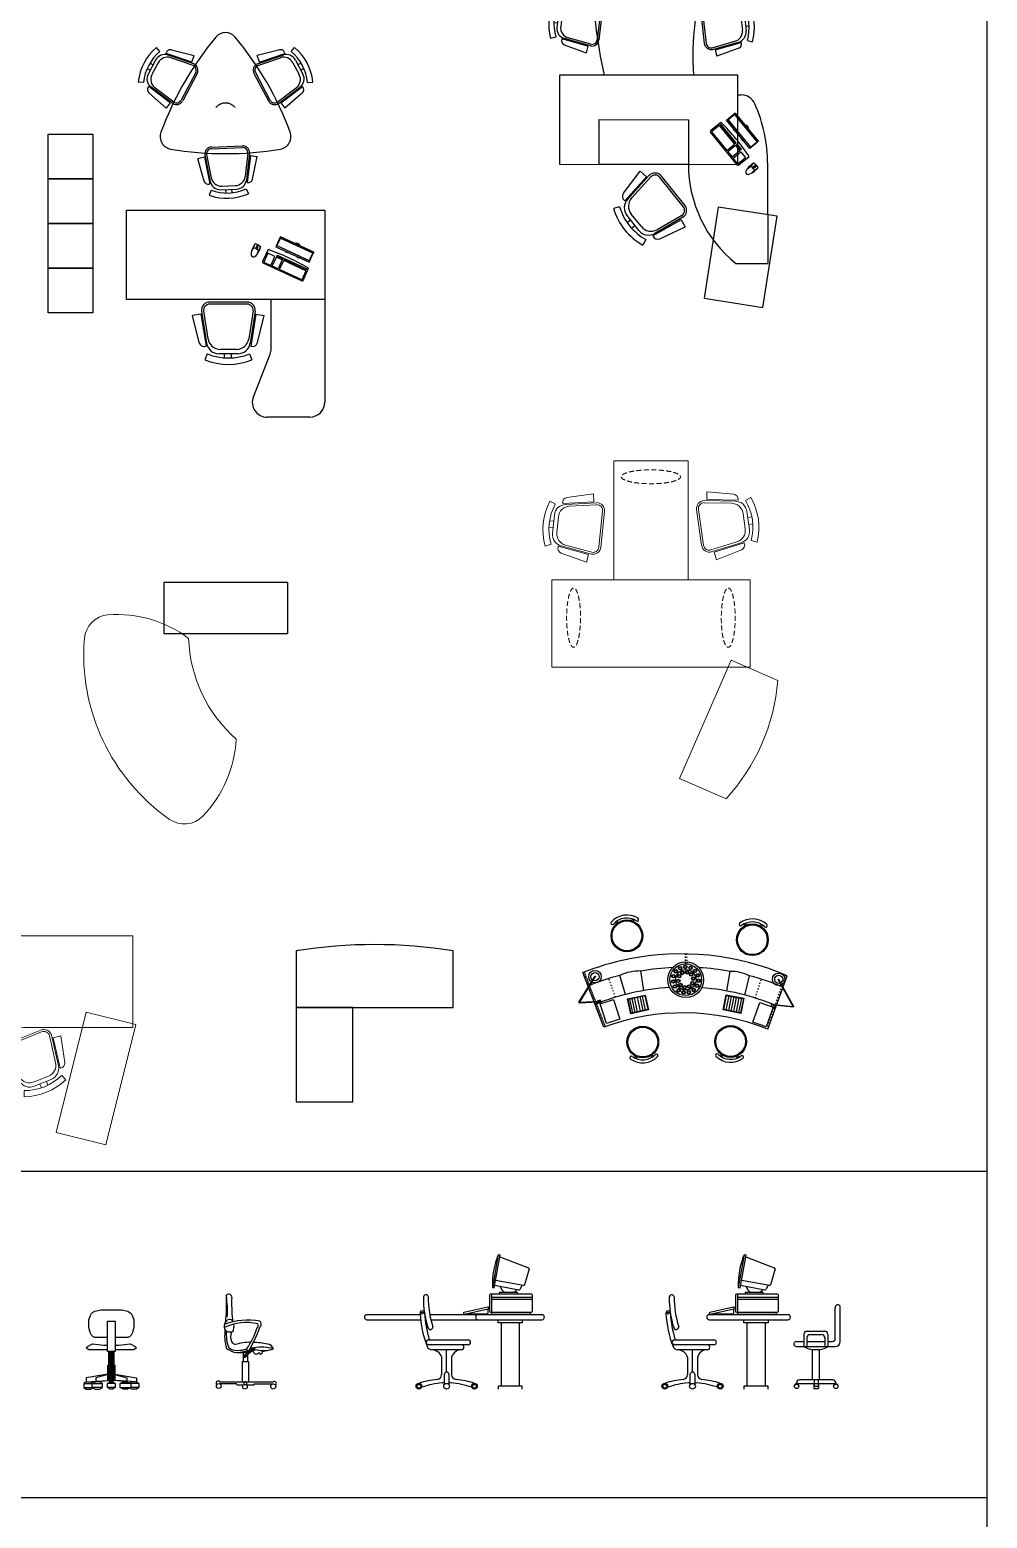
# Model space of a CAD drawing. Header units: millimetres. Extents: x 20731 to 81854, y 49951 to 93037.
# Drawn here: x 72200 to 81854, y 70497 to 85496 of the extents above; entities that cross this region are included whole.
import ezdxf

# ---------------------------------------------------------------- set-up
doc = ezdxf.new("R2010")
doc.units = ezdxf.units.MM
for name, pattern in [('ACAD_ISO02W100', [15, 12, -3]), ('ACAD_ISO03W100', [30, 12, -18]), ('DASHED2', [0.375, 0.25, -0.125])]:
    doc.linetypes.add(name, pattern=pattern)
doc.layers.add('www.cad-blocks.net', color=7, linetype='Continuous')

# ---------------------------------------------------------------- blocks, each defined once
blk = doc.blocks.new('A$C01E154E6')
for p, q in [((1584, 1577), (1014, 1577)), ((1014, 1577), (1014, 627)), ((1584, 627), (1584, 1577)), ((1584, 627), (0, 627)), ((0, 627), (0, 56)), ((1014, 627), (1584, 627)), ((1584, 56), (1584, 627))]:
    blk.add_line(p, q)
blk.add_arc((792, 4974), 4981, 260.8522, 279.1478)
blk = doc.blocks.new('A$C17260921')
for p, q in [((1126, 1856), (1202, 2044)), ((1128, 1870), (1197, 2046)), ((1202, 2044), (1372, 1787)), ((1206, 2047), (1376, 1790)), ((874, 1923), (1461, 1885)), ((879, 1743), (895, 1883)), ((895, 1883), (1103, 1859)), ((1103, 1859), (1087, 1719)), ((1111, 1839), (1116, 1888)), ((1117, 1841), (1111, 1839)), ((1116, 1888), (1123, 1885)), ((1117, 1841), (1136, 1845)), ((1140, 1877), (1123, 1885)), ((1136, 1845), (1140, 1877)), ((1087, 1719), (879, 1743)), ((843, 1443), (882, 1621)), ((849, 1447), (886, 1615)), ((865, 1522), (1006, 1490)), ((871, 1550), (1012, 1519)), ((877, 1575), (1018, 1544)), ((882, 1621), (1033, 1587)), ((882, 1597), (1023, 1566)), ((886, 1615), (1027, 1584)), ((1027, 1584), (990, 1416)), ((1033, 1587), (993, 1410)), ((1082, 1587), (1280, 1559)), ((993, 1410), (843, 1443)), ((990, 1416), (849, 1447)), ((854, 1469), (994, 1438)), ((859, 1494), (1000, 1463)), ((1040, 1403), (1232, 1348)), ((422, 610), (529, 757)), ((529, 757), (654, 666)), ((547, 519), (422, 610)), ((429, 611), (530, 750)), ((546, 526), (429, 611)), ((439, 625), (556, 540)), ((455, 646), (571, 561)), ((470, 667), (586, 582)), ((485, 688), (602, 603)), ((500, 709), (617, 624)), ((516, 730), (632, 645)), ((530, 750), (647, 665)), ((647, 665), (546, 526)), ((654, 666), (547, 519)), ((686, 645), (850, 532)), ((192, 435), (290, 537)), ((290, 537), (441, 391)), ((572, 496), (729, 372)), ((164, 432), (572, 29)), ((343, 290), (192, 435)), ((358, 302), (335, 281)), ((441, 391), (343, 290)), ((375, 293), (358, 302)), ((359, 271), (262, 105)), ((368, 279), (266, 103)), ((335, 281), (342, 263)), ((345, 256), (342, 263)), ((380, 291), (345, 256)), ((375, 293), (380, 291)), ((266, 103), (574, 126)), ((267, 98), (574, 121))]:
    blk.add_line(p, q)
at = {"linetype": 'ACAD_ISO02W100'}
blk.add_line((873, 1908), (1460, 1870), dxfattribs=at)
at = {"linetype": 'ACAD_ISO03W100'}
for p, q in [((1098, 1691), (1298, 1672)), ((1109, 908), (1199, 867)), ((1102, 895), (1193, 854)), ((171, 441), (582, 38)), ((503, 413), (649, 279))]:
    blk.add_line(p, q, dxfattribs=at)
for centre, radius in [((1202, 2044), 5.01), ((1373, 1792), 63.3), ((1373, 1792), 40.6), ((573, 1630), 160), ((573, 1630), 160), ((573, 1630), 150), ((573, 1630), 150), ((461, 1758), 10), ((461, 1758), 10), ((1375, 1788), 2.83), ((405, 1604), 10), ((405, 1604), 10), ((1612, 1328), 160), ((1612, 1328), 160), ((1612, 1328), 150), ((1612, 1328), 150), ((1778, 1364), 10), ((1778, 1364), 10), ((1732, 1208), 10), ((1732, 1208), 10), ((962, 974), 180), ((962, 974), 160), ((856, 1047), 18), ((856, 1047), 13), ((962, 973), 103), ((895, 1084), 18), ((895, 1084), 13), ((937, 1045), 18), ((937, 1045), 13), ((946, 1102), 18), ((946, 1102), 13), ((984, 1047), 18), ((984, 1047), 13), ((1000, 1098), 18), ((1000, 1098), 13), ((1047, 1072), 18), ((1047, 1072), 13), ((208, 823), 160), ((208, 823), 160), ((208, 823), 150), ((208, 823), 150), ((117, 967), 10), ((117, 967), 10), ((835, 998), 18), ((836, 944), 18), ((835, 998), 13), ((836, 944), 13), ((859, 895), 18), ((859, 895), 13), ((886, 972), 18), ((886, 972), 13), ((900, 1017), 18), ((902, 927), 18), ((900, 1017), 13), ((902, 927), 13), ((941, 901), 18), ((941, 901), 13), ((988, 902), 18), ((988, 902), 13), ((1023, 1020), 18), ((1025, 930), 18), ((1023, 1020), 13), ((1025, 930), 13), ((1039, 976), 18), ((1039, 976), 13), ((1080, 1029), 18), ((1082, 924), 18), ((1080, 1029), 13), ((1082, 924), 13), ((1092, 977), 18), ((1092, 977), 13), ((38, 824), 10), ((38, 824), 10), ((900, 860), 18), ((900, 860), 13), ((952, 844), 18), ((952, 844), 13), ((1005, 851), 18), ((1005, 851), 13), ((1051, 879), 18), ((1051, 879), 13), ((1047, 195), 160), ((1047, 195), 150), ((574, 121), 63.3), ((574, 121), 40.6), ((1217, 198), 10), ((266, 103), 5), ((575, 124), 2.83), ((1142, 54), 10)]:
    blk.add_circle(centre, radius)
for centre, radius, start, end in [((-1412, 2096), 2292, 313.441, 355.6781), ((573, 1630), 210, 119.6758, 200.8524), ((573, 1630), 210, 119.6758, 200.8524), ((477, 1800), 15, 299.6758, 119.6758), ((477, 1800), 15, 299.6758, 119.6758), ((-1269, 2020), 2390, 338.747, 357.2899), ((1126, 1863), 7.45, 76.9338, 265.0704), ((-1269, 2020), 2590, 349.7304, 357.2899), ((-1234, 2039), 2700, 346.7705, 356.7219), ((573, 1630), 180, 119.6758, 200.8524), ((573, 1630), 180, 119.6758, 200.8524), ((391, 1561), 15, 200.8524, 20.8524), ((391, 1561), 15, 200.8524, 20.8524), ((780, 1562), 500, 334.6716, 359.5859), ((-1235, 2035), 2700, 312.0232, 346.7705), ((1612, 1328), 180, 302.9108, 24.0874), ((1612, 1328), 180, 302.9108, 24.0874), ((1612, 1328), 210, 302.9108, 24.0874), ((1612, 1328), 210, 302.9108, 24.0874), ((1790, 1408), 15, 24.0874, 204.0874), ((1790, 1408), 15, 24.0874, 204.0874), ((-1087, 1953), 2396, 337.6553, 345.3862), ((1718, 1165), 15, 122.9108, 302.9108), ((1718, 1165), 15, 122.9108, 302.9108), ((208, 823), 210, 110.3857, 191.5623), ((208, 823), 210, 110.3857, 191.5623), ((208, 823), 180, 110.3857, 191.5623), ((208, 823), 180, 110.3857, 191.5623), ((140, 1006), 15, 290.3857, 110.3857), ((140, 1006), 15, 290.3857, 110.3857), ((17, 784), 15, 191.5623, 11.5623), ((17, 784), 15, 191.5623, 11.5623), ((-1269, 2020), 2390, 312.3973, 330.9884), ((-1157, 1956), 2461, 324.6422, 332.0256), ((462, 701), 424, 309.1376, 336.4628), ((-1247, 1998), 2559, 312.6025, 320.5518), ((363, 273), 7.54, 43.5994, 223.5994), ((1047, 195), 180, 291.8756, 13.0521), ((1047, 195), 210, 291.8756, 13.0521), ((1237, 239), 15, 13.0521, 193.0521), ((1120, 14), 15, 111.8756, 291.8756)]:
    blk.add_arc(centre, radius, start, end)
blk = doc.blocks.new('A$C12FE1F78')
for p, q in [((1127, 3685), (1093, 3726)), ((1189, 3665), (1190, 3669)), ((1448, 3577), (1189, 3665)), ((1467, 3561), (1209, 3648)), ((1462, 3544), (1235, 3621)), ((1243, 3701), (1470, 3643)), ((1448, 3577), (1470, 3643)), ((2334, 3701), (2106, 3643)), ((2129, 3577), (2106, 3643)), ((2109, 3561), (2368, 3648)), ((2115, 3544), (2341, 3621)), ((2129, 3577), (2387, 3665)), ((2387, 3665), (2386, 3669)), ((2450, 3685), (2484, 3726)), ((999, 3514), (1030, 3498)), ((1083, 3598), (1008, 3457)), ((1027, 3568), (1058, 3551)), ((1110, 3571), (1046, 3451)), ((1487, 3472), (1340, 3194)), ((1503, 3464), (1356, 3186)), ((2074, 3464), (2221, 3186)), ((2089, 3472), (2236, 3194)), ((2467, 3571), (2531, 3451)), ((2493, 3598), (2568, 3457)), ((2550, 3568), (2518, 3551)), ((2578, 3514), (2547, 3498)), ((961, 3372), (908, 3377)), ((1013, 3332), (1010, 3329)), ((1231, 3168), (1013, 3332)), ((1256, 3161), (1038, 3325)), ((1266, 3175), (1075, 3319)), ((2310, 3175), (2501, 3319)), ((2321, 3161), (2539, 3325)), ((2345, 3168), (2564, 3332)), ((2564, 3332), (2566, 3329)), ((2615, 3372), (2668, 3377)), ((1014, 3268), (1189, 3112)), ((1231, 3168), (1189, 3112)), ((2345, 3168), (2387, 3112)), ((2563, 3268), (2387, 3112)), ((0, 2400), (0, 2850)), ((0, 2850), (450, 2850)), ((450, 2850), (450, 2400)), ((1646, 2722), (1960, 2734)), ((1646, 2705), (1960, 2716)), ((1575, 2618), (1507, 2604)), ((1571, 2379), (1507, 2604)), ((1575, 2618), (1628, 2350)), ((1580, 2643), (1633, 2375)), ((1597, 2647), (1643, 2412)), ((2014, 2662), (1985, 2424)), ((2031, 2660), (1998, 2389)), ((2038, 2635), (2005, 2364)), ((2038, 2635), (2107, 2627)), ((2060, 2397), (2107, 2627)), ((450, 2400), (0, 2400)), ((0, 1950), (0, 2400)), ((0, 2400), (450, 2400)), ((450, 2400), (450, 1950)), ((1628, 2350), (1624, 2349)), ((1642, 2286), (1624, 2236)), ((1739, 2292), (1899, 2298)), ((1749, 2328), (1886, 2333)), ((1794, 2258), (1792, 2294)), ((1854, 2260), (1853, 2296)), ((1996, 2299), (2018, 2251)), ((2005, 2364), (2009, 2363)), ((788, 1186), (788, 2086)), ((788, 2086), (2788, 2086)), ((2788, 2086), (2788, 1186)), ((450, 1950), (0, 1950)), ((0, 1500), (0, 1950)), ((0, 1950), (450, 1950)), ((450, 1950), (450, 1500)), ((2337, 1808), (2295, 1717)), ((2339, 1803), (2304, 1728)), ((2341, 1802), (2306, 1729)), ((2342, 1817), (2337, 1808)), ((2673, 1652), (2337, 1808)), ((2668, 1651), (2339, 1803)), ((2677, 1661), (2342, 1817)), ((2295, 1717), (2631, 1562)), ((2304, 1728), (2633, 1575)), ((2306, 1729), (2632, 1577)), ((2413, 1655), (2395, 1663)), ((2631, 1562), (2673, 1652)), ((2632, 1577), (2667, 1651)), ((2633, 1575), (2668, 1651)), ((2677, 1661), (2673, 1652)), ((2525, 1603), (2508, 1611)), ((450, 1500), (0, 1500)), ((0, 1050), (0, 1500)), ((0, 1500), (450, 1500)), ((450, 1500), (450, 1050)), ((2788, 1186), (788, 1186)), ((1545, 1068), (1597, 745)), ((1566, 1071), (1611, 788)), ((2005, 1160), (1628, 1160)), ((2005, 1139), (1628, 1139)), ((2067, 1071), (2022, 788)), ((2088, 1068), (2036, 745)), ((2248, 690), (2248, 1186)), ((2788, 1186), (2788, 150)), ((450, 1050), (0, 1050)), ((1539, 1038), (1456, 1025)), ((1523, 751), (1456, 1025)), ((1539, 1038), (1591, 714)), ((2095, 1038), (2043, 714)), ((2095, 1038), (2177, 1025)), ((2111, 751), (2177, 1025)), ((1604, 637), (1580, 578)), ((1591, 714), (1586, 713)), ((1913, 639), (1721, 639)), ((1899, 683), (1735, 683)), ((1776, 597), (1776, 639)), ((1848, 596), (1848, 639)), ((2029, 637), (2053, 578)), ((2043, 714), (2048, 713)), ((2069, 205), (2238, 635)), ((2638, 0), (2208, 0))]:
    blk.add_line(p, q)
at = {"ltscale": 600}
for p, q in [((2082, 1743), (2060, 1699)), ((2116, 1736), (2089, 1745)), ((2116, 1736), (2139, 1721)), ((2142, 1715), (2123, 1670)), ((2217, 1689), (2161, 1567)), ((2215, 1651), (2173, 1561)), ((2286, 1619), (2215, 1651)), ((2165, 1554), (2556, 1373)), ((2173, 1561), (2244, 1528)), ((2244, 1528), (2286, 1619)), ((2259, 1522), (2301, 1612)), ((2318, 1494), (2259, 1522)), ((2360, 1584), (2301, 1612)), ((2304, 1620), (2310, 1633)), ((2364, 1592), (2304, 1620)), ((2310, 1633), (2370, 1605)), ((2360, 1584), (2318, 1494)), ((2333, 1487), (2375, 1577)), ((2370, 1605), (2364, 1592)), ((2597, 1474), (2375, 1577)), ((2378, 1585), (2384, 1598)), ((2601, 1482), (2378, 1585)), ((2384, 1598), (2607, 1495)), ((2556, 1384), (2333, 1487)), ((2597, 1474), (2556, 1384)), ((2569, 1378), (2625, 1500)), ((2607, 1495), (2601, 1482))]:
    blk.add_line(p, q, dxfattribs=at)
for centre, radius, start, end in [((4236, 1721), 3306, 140.3535, 159.6465), ((1788, 3749), 127, 39.6465, 140.3535), ((-660, 1721), 3306, 20.3535, 39.6465), ((1429, 3325), 523, 129.9848, 174.2665), ((1429, 3325), 470, 129.9848, 174.2665), ((1175, 3550), 104, 71.2493, 152.1256), ((1202, 3523), 104, 71.2493, 152.1256), ((1232, 3659), 43.4, 75.7623, 165.7623), ((2344, 3659), 43.4, 14.2377, 104.2377), ((2375, 3523), 104, 27.8744, 108.7507), ((2401, 3550), 104, 27.8744, 108.7507), ((2147, 3325), 470, 5.7335, 50.0152), ((2147, 3325), 523, 5.7335, 50.0152), ((1100, 3408), 104, 152.1256, 233.002), ((1138, 3402), 104, 152.1256, 233.002), ((1441, 3496), 52, 332.1256, 67.8362), ((1441, 3496), 69.4, 332.1256, 67.8362), ((2135, 3496), 69.4, 112.1638, 207.8744), ((2135, 3496), 52, 112.1638, 207.8744), ((2439, 3402), 104, 306.998, 27.8744), ((2476, 3408), 104, 306.998, 27.8744), ((1043, 3300), 43.4, 138.489, 228.489), ((2534, 3300), 43.4, 311.511, 41.511), ((1294, 3219), 69.4, 236.415, 332.1256), ((1294, 3219), 52, 236.415, 332.1256), ((2282, 3219), 69.4, 207.8744, 303.585), ((2282, 3219), 52, 207.8744, 303.585), ((1256, 2827), 127, 159.6465, 260.3535), ((2321, 2827), 127, 279.6465, 20.3535), ((1788, 5961), 3306, 260.3535, 279.6465), ((1648, 2653), 69.4, 92.1256, 187.8362), ((1648, 2653), 52, 92.1256, 187.8362), ((1962, 2664), 69.4, 356.415, 92.1256), ((1962, 2664), 52, 356.415, 92.1256), ((1745, 2432), 104, 191.2493, 272.1256), ((1882, 2437), 104, 272.1256, 353.002), ((1612, 2391), 43.4, 195.7623, 285.7623), ((1803, 2728), 523, 249.9848, 294.2665), ((1735, 2396), 104, 191.2493, 272.1256), ((1803, 2728), 470, 249.9848, 294.2665), ((1895, 2402), 104, 272.1256, 353.002), ((2018, 2406), 43.4, 258.489, 348.489), ((1628, 1076), 83.2, 90, 185.7106), ((1628, 1076), 62.4, 90, 185.7106), ((2005, 1076), 83.2, 354.2894, 90), ((2005, 1076), 62.4, 354.2894, 90), ((1573, 764), 52, 193.6367, 283.6367), ((1735, 808), 125, 189.1237, 270), ((1899, 808), 125, 270, 350.8763), ((2060, 764), 52, 256.3633, 346.3633), ((1721, 764), 125, 189.1237, 270), ((1817, 1160), 564, 247.8591, 292.1409), ((1913, 764), 125, 270, 350.8763), ((2098, 690), 150, 338.5262, 0), ((1817, 1160), 628, 247.8591, 292.1409), ((2208, 150), 150, 158.5262, 270), ((2638, 150), 150, 270, 0)]:
    blk.add_arc(centre, radius, start, end)
at = {"linetype": 'DASHED2', "ltscale": 20}
blk.add_arc((1788, 3038), 127, 39.6465, 140.3535, dxfattribs=at)
at = {"ltscale": 600}
for centre, radius, start, end in [((2173, 1642), 126, 153.0964, 182.7032), ((1760, 1842), 338, 329.1127, 342.981), ((2075, 1673), 31.3, 55.4193, 104.6428), ((2087, 1739), 6.19, 72.0649, 139.9835), ((2007, 1719), 126, 307.5538, 337.1606), ((2093, 1665), 31.3, 25.6142, 74.8377), ((2426, 1533), 338, 147.2759, 161.1442), ((2136, 1716), 6.19, 350.2735, 58.1921), ((1464, -469), 2286, 59.4789, 70.7781), ((2068, 1638), 21.8, 184.8585, 249.0343), ((2071, 1636), 21.8, 241.2227, 305.3985), ((2170, 1563), 10, 155.1285, 245.1285), ((2560, 1382), 10, 245.1285, 335.1285)]:
    blk.add_arc(centre, radius, start, end, dxfattribs=at)
at = {"ltscale": 600, "extrusion": (0, 0, -1)}
for centre, major_axis, ratio in [((2106, 1715), (10, 21.5), 0.333544), ((2107, 1717), (4.43, 9.56), 0.431937)]:
    blk.add_ellipse(centre, major_axis=major_axis, ratio=ratio, dxfattribs=at)
at = {"extrusion": (0, 0, -1)}
for start_param, end_param in [(-1.238166, -1.201755), (-0.40345, 0.40345), (1.201755, 1.238166)]:
    blk.add_ellipse((2433, 1575), major_axis=(83, 178), ratio=0.385319, start_param=start_param, end_param=end_param, dxfattribs=at)
for points in [[(2413, 1655), (2414, 1657), (2416, 1659), (2417, 1661)], [(2510, 1618), (2509, 1616), (2508, 1614), (2508, 1611)]]:
    blk.add_open_spline(points, degree=3)
blk = doc.blocks.new('A$C6CB97E7E')
at = {"lineweight": 9}
for p, q in [((1841, 2864), (1854, 2825)), ((2019, 2881), (2023, 2942)), ((1630, 2754), (1590, 2801)), ((1630, 2754), (1590, 2801)), ((1913, 2844), (1737, 2787)), ((1913, 2844), (1737, 2787)), ((1913, 2800), (1763, 2751)), ((1913, 2800), (1763, 2751)), ((1775, 2842), (1788, 2803)), ((1775, 2842), (1788, 2803)), ((2054, 2814), (2058, 2817)), ((2197, 2534), (2054, 2814)), ((2197, 2534), (2054, 2814)), ((2200, 2504), (2057, 2784)), ((2200, 2504), (2057, 2784)), ((2182, 2495), (2057, 2741)), ((2182, 2495), (2057, 2741)), ((2127, 2800), (2269, 2570)), ((2127, 2800), (2269, 2570)), ((1305, 2603), (500, 2246)), ((2116, 775), (1305, 2603)), ((1590, 2626), (1610, 2356)), ((1590, 2626), (1610, 2356)), ((1641, 2680), (1636, 2679)), ((1641, 2680), (1636, 2679)), ((1689, 2368), (1641, 2680)), ((1689, 2368), (1641, 2680)), ((1704, 2343), (1656, 2654)), ((1704, 2343), (1656, 2654)), ((1724, 2346), (1681, 2619)), ((1724, 2346), (1681, 2619)), ((2197, 2534), (2269, 2570)), ((2197, 2534), (2269, 2570)), ((2655, 2519), (1558, 2032)), ((2146, 2415), (1801, 2303)), ((2146, 2415), (1801, 2303)), ((2959, 1834), (2655, 2519)), ((1689, 2368), (1610, 2356)), ((1689, 2368), (1610, 2356)), ((2152, 2396), (1807, 2284)), ((2152, 2396), (1807, 2284)), ((500, 2246), (1312, 418)), ((1558, 2032), (1863, 1347)), ((1863, 1347), (2959, 1834)), ((2544, 1555), (2237, 1363)), ((2544, 1555), (2237, 1363)), ((2554, 1538), (2247, 1346)), ((2554, 1538), (2247, 1346)), ((2639, 1515), (2747, 1261)), ((2639, 1515), (2747, 1261)), ((2658, 1523), (2780, 1233)), ((2658, 1523), (2780, 1233)), ((2679, 1502), (2752, 1533)), ((2679, 1502), (2752, 1533)), ((2679, 1502), (2801, 1212)), ((2679, 1502), (2801, 1212)), ((2838, 1276), (2752, 1533)), ((2838, 1276), (2752, 1533)), ((2226, 1219), (2165, 1166)), ((2226, 1219), (2165, 1166)), ((2216, 1247), (2423, 1009)), ((2216, 1247), (2423, 1009)), ((2226, 1219), (2433, 981)), ((2226, 1219), (2433, 981)), ((2231, 1260), (2412, 1052)), ((2231, 1260), (2412, 1052)), ((2801, 1212), (2806, 1213)), ((2801, 1212), (2806, 1213)), ((2359, 977), (2165, 1166)), ((2359, 977), (2165, 1166)), ((2700, 1112), (2566, 1029)), ((2700, 1112), (2566, 1029)), ((2734, 1084), (2577, 986)), ((2734, 1084), (2577, 986)), ((2703, 1016), (2681, 1052)), ((2703, 1016), (2681, 1052)), ((2830, 1142), (2879, 1106)), ((2830, 1142), (2879, 1106)), ((2433, 981), (2429, 978)), ((2433, 981), (2429, 978)), ((2483, 925), (2494, 865)), ((2483, 925), (2494, 865)), ((2644, 980), (2622, 1015)), ((2644, 980), (2622, 1015)), ((1312, 418), (2116, 775)), ((0, 613), (1300, 620)), ((0, 613), (3, 102)), ((1300, 620), (1303, 109))]:
    blk.add_line(p, q, dxfattribs=at)
for centre, radius, start, end in [((1979, 2340), 603, 85.8591, 130.1409), ((1979, 2340), 603, 85.8591, 130.1409), ((1979, 2340), 542, 85.8591, 130.1409), ((1979, 2340), 542, 85.8591, 130.1409), ((1774, 2673), 120, 108, 188.8763), ((1774, 2673), 120, 108, 188.8763), ((1800, 2637), 120, 108, 188.8763), ((1800, 2637), 120, 108, 188.8763), ((1950, 2730), 120, 27.1237, 108), ((1950, 2730), 120, 27.1237, 108), ((1950, 2686), 120, 27.1237, 108), ((1950, 2686), 120, 27.1237, 108), ((2084, 2774), 50, 31.6367, 121.6367), ((2084, 2774), 50, 31.6367, 121.6367), ((1639, 2629), 50, 94.3633, 184.3633), ((1639, 2629), 50, 94.3633, 184.3633), ((2127, 2472), 60, 288, 23.7106), ((2127, 2472), 60, 288, 23.7106), ((2127, 2472), 80, 288, 23.7106), ((2127, 2472), 80, 288, 23.7106), ((1782, 2360), 80, 192.2894, 288), ((1782, 2360), 80, 192.2894, 288), ((1782, 2360), 60, 192.2894, 288), ((1782, 2360), 60, 192.2894, 288), ((2586, 1488), 80, 26.3059, 122.0165), ((2586, 1488), 80, 26.3059, 122.0165), ((2586, 1488), 60, 26.3059, 122.0165), ((2586, 1488), 60, 26.3059, 122.0165), ((2279, 1295), 80, 122.0165, 217.7271), ((2279, 1295), 80, 122.0165, 217.7271), ((2279, 1295), 60, 122.0165, 217.7271), ((2279, 1295), 60, 122.0165, 217.7271), ((2636, 1214), 120, 302.0165, 22.8928), ((2636, 1214), 120, 302.0165, 22.8928), ((2670, 1186), 120, 302.0165, 22.8928), ((2670, 1186), 120, 302.0165, 22.8928), ((2790, 1261), 50, 288.3798, 18.3798), ((2790, 1261), 50, 288.3798, 18.3798), ((2503, 1131), 120, 221.1402, 302.0165), ((2503, 1131), 120, 221.1402, 302.0165), ((2390, 1459), 542, 279.8756, 324.1574), ((2390, 1459), 542, 279.8756, 324.1574), ((2390, 1459), 603, 279.8756, 324.1574), ((2390, 1459), 603, 279.8756, 324.1574), ((2394, 1013), 50, 225.6532, 315.6532), ((2394, 1013), 50, 225.6532, 315.6532), ((2513, 1088), 120, 221.1402, 302.0165), ((2513, 1088), 120, 221.1402, 302.0165), ((642, 1986), 1990, 251.2534, 289.388)]:
    blk.add_arc(centre, radius, start, end, dxfattribs=at)
at = {"linetype": 'DASHED2', "lineweight": 9, "ltscale": 200, "extrusion": (0, 0, -1)}
for centre, major_axis in [((1046, 2247), (273, 121)), ((2660, 2111), (-121, 273))]:
    blk.add_ellipse(centre, major_axis=major_axis, ratio=0.234557, dxfattribs=at)
at = {"linetype": 'DASHED2', "lineweight": 9, "ltscale": 200}
blk.add_ellipse((1679, 822), major_axis=(273, 121), ratio=0.234557, dxfattribs=at)
blk = doc.blocks.new('A$C5AC22C34')
at = {"ltscale": 100}
for p, q in [((2054, 2434), (804, 2434)), ((804, 2434), (804, 1919)), ((2054, 1919), (2054, 2434)), ((804, 1919), (2054, 1919))]:
    blk.add_line(p, q, dxfattribs=at)
at = {"lineweight": 9}
for centre, radius, start, end in [((262, 1847), 261, 95.0595, 175.3913), ((327, 892), 1218, 53.4111, 94.1423), ((2019, 1706), 2024, 175.3913, 235.1005), ((2465, 1916), 1413, 181.8621, 228.6296), ((315, 918), 1218, 316.3494, 357.0807), ((1010, 260), 261, 235.1005, 315.4323)]:
    blk.add_arc(centre, radius, start, end, dxfattribs=at)
blk = doc.blocks.new('A$C2C973FA6')
for p, q in [((2331, 2147), (2364, 2418)), ((2372, 2483), (2351, 2531)), ((2364, 2418), (2360, 2419)), ((2630, 2491), (2470, 2485)), ((2619, 2455), (2483, 2449)), ((2514, 2522), (2516, 2487)), ((2575, 2525), (2576, 2489)), ((2727, 2497), (2745, 2547)), ((2790, 2140), (2736, 2408)), ((2740, 2433), (2744, 2434)), ((2794, 2165), (2740, 2433)), ((2798, 2404), (2862, 2179)), ((2000, 2387), (1111, 2249)), ((2276, 608), (2000, 2387)), ((2309, 2385), (2263, 2155)), ((2338, 2122), (2370, 2393)), ((2355, 2120), (2384, 2358)), ((2773, 2137), (2725, 2371)), ((1111, 2249), (1386, 470)), ((2331, 2147), (2263, 2155)), ((2794, 2165), (2862, 2179)), ((2723, 2078), (2409, 2066)), ((2724, 2061), (2410, 2048)), ((3333, 1908), (3334, 1977)), ((3567, 1957), (3334, 1977)), ((1172, 1853), (1617, 1922)), ((1310, 964), (1172, 1853)), ((1617, 1922), (1754, 1033)), ((3245, 1819), (3293, 1508)), ((3262, 1821), (3310, 1511)), ((3309, 1881), (3549, 1880)), ((3310, 1898), (3583, 1897)), ((3333, 1908), (3607, 1906)), ((3607, 1906), (3607, 1911)), ((3672, 1905), (3718, 1932)), ((3685, 1809), (3709, 1651)), ((3651, 1792), (3672, 1657)), ((3729, 1761), (3693, 1756)), ((3737, 1702), (3702, 1696)), ((782, 1584), (754, 1642)), ((848, 1542), (850, 1546)), ((1122, 1362), (848, 1542)), ((1140, 1337), (866, 1517)), ((921, 1567), (1167, 1432)), ((3373, 1468), (3601, 1542)), ((3379, 1452), (3639, 1536)), ((3404, 1450), (3664, 1534)), ((3664, 1534), (3666, 1530)), ((3726, 1555), (3778, 1543)), ((575, 1354), (705, 1496)), ((587, 1431), (619, 1402)), ((617, 1336), (727, 1457)), ((636, 1484), (667, 1455)), ((1128, 1319), (888, 1477)), ((1122, 1362), (1167, 1432)), ((3404, 1450), (3426, 1384)), ((3642, 1473), (3426, 1384)), ((495, 1270), (435, 1292)), ((543, 1208), (539, 1205)), ((747, 951), (543, 1208)), ((882, 949), (1136, 1228)), ((897, 935), (1151, 1214)), ((525, 1133), (682, 900)), ((774, 936), (570, 1193)), ((790, 949), (611, 1174)), ((2841, 1075), (2538, 992)), ((2846, 1058), (2543, 975)), ((747, 951), (682, 900)), ((1754, 1033), (1310, 964)), ((2492, 900), (2605, 652)), ((2508, 908), (2607, 690)), ((2911, 1018), (2937, 780)), ((2928, 1020), (2958, 748)), ((2940, 997), (3009, 1005)), ((2940, 997), (2970, 726)), ((3016, 770), (3009, 1005)), ((2493, 875), (2430, 846)), ((2544, 641), (2430, 846)), ((2493, 875), (2606, 626)), ((1, 601), (0, 1)), ((931, 600), (1, 601)), ((930, 0), (931, 600)), ((1386, 470), (2276, 608)), ((1563, 375), (1810, 651)), ((1576, 369), (1817, 640)), ((1578, 369), (1817, 637)), ((1810, 651), (1884, 585)), ((1817, 640), (1879, 584)), ((1817, 637), (1878, 583)), ((2606, 626), (2602, 624)), ((2882, 637), (2727, 594)), ((2861, 668), (2729, 632)), ((2781, 572), (2772, 607)), ((2839, 588), (2830, 623)), ((2970, 726), (2974, 726)), ((2976, 660), (3008, 618)), ((1647, 479), (1634, 464)), ((1879, 584), (1637, 314)), ((1884, 585), (1638, 309)), ((1891, 578), (1645, 302)), ((1729, 571), (1716, 557)), ((1891, 578), (1884, 585)), ((2078, 577), (2083, 545)), ((2634, 567), (2628, 514)), ((395, 337), (444, 20)), ((1638, 309), (1563, 375)), ((1637, 314), (1576, 369)), ((1639, 315), (1578, 369)), ((1432, 174), (444, 20)), ((0, 1), (930, 0))]:
    blk.add_line(p, q)
at = {"ltscale": 600}
for p, q in [((1379, 473), (1666, 794)), ((1670, 784), (1506, 601)), ((1744, 718), (1670, 784)), ((1680, 795), (1780, 706)), ((1506, 601), (1581, 535)), ((1744, 718), (1581, 535)), ((1750, 712), (1587, 529)), ((1598, 520), (1761, 703)), ((1761, 703), (1750, 712)), ((1480, 370), (1380, 459)), ((1389, 470), (1441, 528)), ((1463, 404), (1389, 470)), ((1441, 528), (1515, 462)), ((1496, 589), (1452, 540)), ((1452, 540), (1526, 474)), ((1515, 462), (1463, 404)), ((1570, 523), (1496, 589)), ((1570, 523), (1526, 474)), ((1576, 517), (1532, 468)), ((1532, 468), (1543, 459)), ((1543, 459), (1587, 508)), ((1587, 508), (1576, 517)), ((1587, 529), (1598, 520)), ((1422, 316), (1386, 350)), ((1406, 286), (1422, 309)), ((1378, 267), (1340, 299)), ((1406, 286), (1385, 268))]:
    blk.add_line(p, q, dxfattribs=at)
for centre, radius, start, end in [((2567, 2055), 523, 70.1557, 114.4375), ((2351, 2376), 43.4, 78.6599, 168.6599), ((2474, 2381), 104, 92.2966, 173.1729), ((2567, 2055), 470, 70.1557, 114.4375), ((2487, 2345), 104, 92.2966, 173.1729), ((2623, 2351), 104, 11.4203, 92.2966), ((2634, 2387), 104, 11.4203, 92.2966), ((2756, 2393), 43.4, 15.9333, 105.9333), ((3911, -2775), 5064, 99.5413, 111.3302), ((2407, 2118), 69.4, 176.586, 272.2966), ((2407, 2118), 52, 176.586, 272.2966), ((2721, 2130), 52, 272.2966, 8.0072), ((2721, 2130), 69.4, 272.2966, 8.0072), ((2138, 1497), 1180, 339.926, 37.6957), ((3564, 1914), 43.4, 355.1742, 85.1742), ((3313, 1829), 69.4, 93.1003, 188.8109), ((3313, 1829), 52, 93.1003, 188.8109), ((3548, 1776), 104, 8.8109, 89.6872), ((3582, 1793), 104, 8.8109, 89.6872), ((3269, 1663), 470, 346.67, 30.9517), ((3269, 1663), 523, 346.67, 30.9517), ((3569, 1641), 104, 287.9345, 8.8109), ((3607, 1635), 104, 287.9345, 8.8109), ((1024, 1075), 628, 115.4604, 159.7421), ((1024, 1075), 564, 115.4604, 159.7421), ((797, 1412), 125, 56.7249, 137.6012), ((896, 1521), 52, 61.2379, 151.2379), ((3361, 1519), 69.4, 188.8109, 284.5214), ((3361, 1519), 52, 188.8109, 284.5214), ((3626, 1514), 43.4, 292.4475, 22.4475), ((667, 1270), 125, 137.6012, 218.4776), ((819, 1373), 125, 56.7249, 137.6012), ((568, 1162), 52, 123.9646, 213.9646), ((709, 1252), 125, 137.6012, 218.4776), ((1090, 1270), 62.4, 317.6012, 53.3118), ((1090, 1270), 83.2, 317.6012, 53.3118), ((2838, -1859), 2979, 82.133, 102.2389), ((2860, 1008), 69.4, 9.6145, 105.3251), ((2860, 1008), 52, 9.6145, 105.3251), ((1506, -303), 1282, 98.8109, 150.052), ((836, 992), 83.2, 221.8906, 317.6012), ((836, 992), 62.4, 221.8906, 317.6012), ((2557, 925), 69.4, 105.3251, 201.0357), ((2557, 925), 52, 105.3251, 201.0357), ((2833, 769), 104, 285.3251, 6.2014), ((2973, 769), 43.4, 271.6884, 1.6884), ((2582, 662), 43.4, 208.9618, 298.9618), ((2700, 695), 104, 204.4488, 285.3251), ((2702, 733), 104, 204.4488, 285.3251), ((2690, 1034), 523, 263.1842, 307.466), ((2690, 1034), 470, 263.1842, 307.466), ((2854, 737), 104, 285.3251, 6.2014), ((1935, 522), 150, 302.8966, 8.8109), ((1203, 1654), 1498, 278.8109, 302.8966)]:
    blk.add_arc(centre, radius, start, end)
for centre, radius, start, end in [((1673, 787), 10, 48.2544, 138.2544), ((-67, 2052), 2286, 312.6048, 323.904), ((1387, 467), 10, 138.2544, 228.2544), ((1323, 358), 21.8, 134.3486, 198.5244), ((1421, 396), 126, 200.6797, 230.2865), ((1325, 360), 21.8, 77.9844, 142.1602), ((1121, 48), 338, 40.4018, 54.2701), ((1299, 259), 126, 46.2223, 75.8291), ((1344, 328), 31.3, 278.7401, 327.9636), ((1610, 596), 338, 222.2386, 236.1069), ((1357, 343), 31.3, 308.5452, 357.7687), ((1417, 313), 6.19, 325.1908, 33.1094), ((1381, 273), 6.19, 243.3994, 311.318)]:
    blk.add_arc(centre, radius, start, end, dxfattribs=at)
for start_param, end_param in [(5.045019, 5.08143), (7.484941, 7.521351), (5.879736, 6.686635)]:
    blk.add_ellipse((1633, 560), major_axis=(146, -131), ratio=0.385319, start_param=start_param, end_param=end_param)
for centre, major_axis, ratio in [((1388, 302), (17.7, -15.8), 0.333544), ((1390, 301), (7.86, -7.02), 0.431937)]:
    blk.add_ellipse(centre, major_axis=major_axis, ratio=ratio, dxfattribs=at)
for points in [[(1647, 479), (1648, 477), (1650, 476), (1652, 475)], [(1720, 551), (1719, 553), (1718, 555), (1716, 557)]]:
    blk.add_open_spline(points, degree=3)
blk = doc.blocks.new('A$C065F00F3')
at = {"lineweight": 9}
for p, q in [((0, 2135), (897, 2358)), ((2109, 2380), (859, 2380)), ((859, 2380), (859, 1865)), ((897, 2358), (1147, 1348)), ((2109, 1865), (2109, 2380)), ((0, 2135), (530, 0)), ((859, 1865), (2109, 1865)), ((1537, 1779), (1570, 1831)), ((1537, 1779), (1570, 1831)), ((1403, 1777), (1153, 1674)), ((1403, 1777), (1153, 1674)), ((1189, 1603), (1153, 1674)), ((1189, 1603), (1153, 1674)), ((1169, 1581), (1450, 1723)), ((1169, 1581), (1450, 1723)), ((1178, 1563), (1424, 1688)), ((1178, 1563), (1424, 1688)), ((1189, 1603), (1470, 1745)), ((1189, 1603), (1470, 1745)), ((1470, 1745), (1468, 1750)), ((1470, 1745), (1468, 1750)), ((1668, 1524), (1576, 1651)), ((1668, 1524), (1576, 1651)), ((1710, 1537), (1601, 1687)), ((1710, 1537), (1601, 1687)), ((1666, 1668), (1633, 1644)), ((1666, 1668), (1633, 1644)), ((1707, 1612), (1674, 1587)), ((1707, 1612), (1674, 1587)), ((1358, 1172), (1145, 1465)), ((1358, 1172), (1145, 1465)), ((1374, 1183), (1161, 1476)), ((1374, 1183), (1161, 1476)), ((1461, 1173), (1656, 1369)), ((1461, 1173), (1656, 1369)), ((1476, 1159), (1698, 1382)), ((1476, 1159), (1698, 1382)), ((1503, 1171), (1725, 1394)), ((1503, 1171), (1725, 1394)), ((1725, 1394), (1729, 1391)), ((1725, 1394), (1729, 1391)), ((1778, 1448), (1837, 1463)), ((1778, 1448), (1837, 1463)), ((1735, 1320), (1560, 1114)), ((1735, 1320), (1560, 1114)), ((1503, 1171), (1560, 1114)), ((1503, 1171), (1560, 1114)), ((530, 0), (1183, 162))]:
    blk.add_line(p, q, dxfattribs=at)
for centre, radius, start, end in [((1251, 1318), 603, 13.8591, 58.1409), ((1251, 1318), 603, 13.8591, 58.1409), ((1422, 1731), 50, 22.3633, 112.3633), ((1422, 1731), 50, 22.3633, 112.3633), ((1479, 1581), 120, 36, 116.8763), ((1479, 1581), 120, 36, 116.8763), ((1504, 1616), 120, 36, 116.8763), ((1504, 1616), 120, 36, 116.8763), ((1251, 1318), 542, 13.8591, 58.1409), ((1251, 1318), 542, 13.8591, 58.1409), ((1209, 1512), 80, 120.2894, 216), ((1209, 1512), 80, 120.2894, 216), ((1209, 1512), 60, 120.2894, 216), ((1209, 1512), 60, 120.2894, 216), ((1571, 1453), 120, 315.1237, 36), ((1571, 1453), 120, 315.1237, 36), ((1613, 1467), 120, 315.1237, 36), ((1613, 1467), 120, 315.1237, 36), ((1697, 1353), 50, 319.6367, 49.6367), ((1697, 1353), 50, 319.6367, 49.6367), ((2250, 1622), 1137, 193.9431, 239.3896), ((1422, 1219), 80, 216, 311.7106), ((1422, 1219), 80, 216, 311.7106), ((1422, 1219), 60, 216, 311.7106), ((1422, 1219), 60, 216, 311.7106), ((1021, 815), 673, 283.9431, 345.2489)]:
    blk.add_arc(centre, radius, start, end, dxfattribs=at)
blk = doc.blocks.new('A$C0F18699F')
for p, q in [((65, 736, 284), (78, 761, 284)), ((78, 761, 284), (89, 774, 284)), ((89, 774, 284), (112, 786, 284)), ((112, 786, 284), (176, 799, 284)), ((176, 799, 284), (379, 799, 284)), ((379, 799, 284), (443, 786, 284)), ((443, 786, 284), (479, 761, 284)), ((479, 761, 284), (490, 736, 284)), ((51, 697, 284), (65, 736, 284)), ((52, 621, 284), (51, 697, 284)), ((65, 570, 284), (52, 621, 284)), ((239, 686, 813), (316, 686, 813)), ((239, 380, 813), (239, 686, 813)), ((316, 686, 813), (316, 380, 813)), ((490, 736, 284), (503, 697, 284)), ((504, 621, 284), (490, 570, 284)), ((503, 697, 284), (504, 621, 284)), ((36, 431, -181), (87, 456, -181)), ((76, 545, 284), (65, 570, 284)), ((90, 532, 284), (76, 545, 284)), ((87, 456, -181), (201, 443, -181)), ((112, 520, 284), (90, 532, 284)), ((239, 520, 284), (112, 520, 284)), ((443, 520, 284), (316, 520, 284)), ((354, 443, -181), (468, 456, -181)), ((465, 532, 284), (443, 520, 284)), ((477, 545, 284), (465, 532, 284)), ((468, 456, -181), (519, 431, -181)), ((490, 570, 284), (477, 545, 284)), ((23, 418, -181), (36, 431, -181)), ((49, 395, -181), (23, 418, -181)), ((239, 395, -181), (49, 395, -181)), ((201, 443, -181), (238, 443, -181)), ((316, 380, 813), (239, 380, 813)), ((253, 242, 316), (253, 380, 316)), ((263, 380, 316), (263, 80, 316)), ((273, 380, 316), (273, 77, 316)), ((283, 380, 316), (283, 77, 316)), ((293, 380, 316), (293, 81, 316)), ((303, 380, 316), (303, 242, 316)), ((315, 445, -181), (354, 443, -181)), ((506, 395, -181), (316, 395, -181)), ((531, 418, -181), (506, 395, -181)), ((519, 431, -181), (531, 418, -181)), ((242, 88, 316), (242, 242, 316)), ((242, 242, 316), (253, 242, 316)), ((253, 242, 316), (253, 84, 316)), ((303, 242, 316), (253, 242, 316)), ((303, 242, 316), (303, 84, 316)), ((303, 242, 316), (313, 242, 316)), ((313, 242, 316), (313, 88, 316)), ((25, 74), (0, 56)), ((0, 56), (82, 56, 61)), ((0, 56), (0, 18)), ((0, 18), (82, 18, 61)), ((0, 18), (25, 0)), ((242, 150, -181), (24, 113, -181)), ((24, 113, -181), (24, 75, -181)), ((24, 75, -181), (238, 87, -181)), ((25, 74), (71, 74, -12)), ((25, 0), (71, 0)), ((71, 74, -12), (90, 61, -26)), ((71, 0), (93, 12)), ((121, 75, 61), (82, 56, 61)), ((82, 56, 61), (82, 18, 61)), ((82, 56, 272), (189, 56, 255)), ((189, 18, 255), (82, 18, 61)), ((82, 18, 61), (114, 0, 61)), ((114, 0, 61), (158, 0, 61)), ((242, 147, 61), (121, 113, 61)), ((121, 113, 61), (121, 75, 61)), ((121, 75, 61), (242, 88, 61)), ((158, 74, 61), (121, 75, 61)), ((189, 56, 61), (158, 74, 61)), ((158, 0, 61), (189, 18, 61)), ((189, 18, 61), (189, 56, 61)), ((239, 56, -193), (265, 74, -193)), ((316, 56, -211), (239, 56, -211)), ((239, 18, -193), (239, 56, -193)), ((316, 18, -211), (239, 18, -211)), ((265, 0, -193), (239, 18, -193)), ((277, 75, 316), (242, 88, 316)), ((265, 74, -193), (290, 74, -193)), ((290, 0, -193), (265, 0, -193)), ((313, 88, 316), (277, 75, 316)), ((290, 74, -193), (316, 56, -193)), ((316, 18, -193), (290, 0, -193)), ((313, 150, -181), (531, 113, -181)), ((313, 148, 61), (434, 113, 61)), ((434, 75, 61), (313, 88, 61)), ((316, 56, -193), (316, 18, -193)), ((531, 75, -181), (317, 87, -181)), ((366, 56, 61), (397, 74, 61)), ((366, 18, 61), (366, 56, 61)), ((473, 56, 272), (366, 56, 255)), ((366, 18, 255), (473, 18, 61)), ((397, 0, 61), (366, 18, 61)), ((397, 74, 61), (434, 75, 61)), ((441, 0, 61), (397, 0, 61)), ((434, 113, 61), (434, 75, 61)), ((434, 75, 61), (473, 56, 61)), ((473, 18, 61), (441, 0, 61)), ((484, 0), (462, 12)), ((484, 74, -12), (465, 61, -26)), ((555, 56), (473, 56, 61)), ((473, 56, 61), (473, 18, 61)), ((555, 18), (473, 18, 61)), ((530, 74), (484, 74, -12)), ((530, 0), (484, 0)), ((530, 74), (555, 56)), ((555, 18), (530, 0)), ((531, 113, -181), (531, 75, -181)), ((555, 56), (555, 18))]:
    blk.add_line(p, q)
blk = doc.blocks.new('A$C68644EDA')
at = {"linetype": 'Continuous'}
for p, q in [((273, 369), (273, 278)), ((318, 379), (318, 368)), ((318, 351), (318, 278)), ((352, 404), (392, 404)), ((356, 415), (385, 417)), ((264, 278), (327, 278)), ((264, 278), (264, 74)), ((327, 278), (327, 74)), ((37, 74), (577, 74)), ((206, 53), (39, 53)), ((211, 42), (206, 53)), ((211, 42), (275, 42)), ((307, 42), (385, 42)), ((385, 53), (577, 53))]:
    blk.add_line(p, q, dxfattribs=at)
for p, q in [((282, 69), (282, 46)), ((307, 68), (307, 42)), ((385, 42), (385, 53))]:
    blk.add_line(p, q)
for centre, radius in [((28, 32), 24), ((291, 24), 24.1), ((577, 27), 26)]:
    blk.add_circle(centre, radius)
for centre, radius, start, end in [((-1312, 858), 1419, 352.293, 3.3565), ((127, 925), 31.2, 350.1342, 136.7357), ((-929, 794), 1044, 356.1653, 8.3873), ((1806, 869), 1649, 178.0458, 185.7882), ((141, 634), 59.5, 144.5162, 240.5412), ((302, 176), 496, 76.1314, 115.9365), ((319, 58), 638, 78.8511, 111.4344), ((535, 538), 448, 171.3286, 196.5812), ((-56, 789), 192, 319.6334, 331.4393), ((136, 645), 56.8, 52.0961, 113.9195), ((88, 636), 94.5, 27.2687, 38.6686), ((200, 696), 35.8, 170.0767, 211.6966), ((47, 637), 135, 335.8004, 7.2971), ((-271, 830), 718, 323.8475, 343.0225), ((-1203, 1250), 1761, 330.3478, 339.2099), ((385, 642), 38.8, 319.2696, 22.6899), ((419, 655), 37.5, 308.3408, 51.6592), ((475, 552), 372, 174.4304, 201.6045), ((144, 664), 88, 247.7441, 283.4629), ((258, 528), 111, 155.6877, 204.9938), ((239, 536), 98.9, 213.9765, 242.049), ((401, 490), 248, 158.1239, 159.5994), ((336, 16), 456, 87.9971, 108.2559), ((382, -118), 588, 76.5761, 90.6057), ((507, 375), 80.3, 22.9682, 81.7365), ((243, 616), 248, 235.7311, 243.0579), ((211, 518), 128, 228.3997, 272.0025), ((216, 511), 143, 233.6522, 277.3094), ((163, 1128), 740, 274.0376, 281.3498), ((254, 549), 181, 263.8985, 290.7577), ((513, -786), 1186, 94.7087, 103.1236), ((943, -554), 1100, 120.6725, 127.5358), ((461, 150), 261, 113.8333, 136.1961), ((275, 359), 43.5, 267.6411, 349.8765), ((329, 404), 20.2, 173.3456, 289.3348), ((346, 423), 12.4, 261.8517, 323.5939), ((367, 406), 14.6, 137.8662, 294.3298), ((410, 393), 39.2, 190.6041, 281.5823), ((376, 408), 16.5, 258.8024, 33.3133), ((461, 16), 408, 72.9289, 100.8369), ((476, 695), 306, 258.6519, 285.6433), ((451, 322), 46.4, 107.0114, 134.9165), ((451, 365), 13.1, 174.2266, 265.384), ((438, 387), 36.4, 287.6395, 326.1009), ((401, 683), 310, 281.2174, 287.6244), ((435, 353), 36.4, 21.2542, 42.7561), ((354, 1216), 841, 279.6492, 285.6588), ((21, 60), 21.1, 41.3526, 230.3478), ((588, 57), 20.5, 303.4966, 123.1996)]:
    blk.add_arc(centre, radius, start, end, dxfattribs=at)
blk.add_arc((294, 61), 14.5, 29.1759, 147.3046)
blk = doc.blocks.new('A$C18F2354A')
for p, q in [((1350, 1355), (1291, 1026)), ((1310, 1022), (1369, 1351)), ((1369, 1351), (1350, 1355)), ((1366, 1333), (1654, 1224)), ((1661, 1212), (1615, 1053)), ((1604, 1045), (1323, 1095)), ((1261, 946), (1261, 786)), ((1686, 956), (1271, 956)), ((1281, 956), (1281, 776)), ((1281, 926), (1696, 926)), ((1281, 906), (1696, 906)), ((1291, 1026), (1310, 1022)), ((1557, 999), (1315, 1043)), ((1542, 975), (1360, 975)), ((1360, 975), (1360, 956)), ((1542, 956), (1542, 975)), ((1592, 1047), (1568, 1004)), ((1696, 786), (1696, 946)), ((558, 750), (25, 750)), ((1791, 750), (666, 750)), ((1244, 827), (1004, 773)), ((1008, 756), (1248, 810)), ((1037, 756), (1037, 762)), ((1234, 756), (1037, 756)), ((1244, 809), (1244, 766)), ((1271, 776), (1686, 776)), ((1281, 776), (1281, 766)), ((1291, 756), (1666, 756)), ((1676, 766), (1676, 776)), ((25, 700), (564, 700)), ((678, 700), (1791, 700)), ((1348, 670), (1348, 700)), ((1592, 670), (1348, 670)), ((1378, 670), (1378, 30)), ((1562, 670), (1562, 30)), ((1592, 700), (1592, 670)), ((647, 497), (1045, 497)), ((1045, 447), (647, 447)), ((979, 397), (680, 397)), ((779, 322), (779, 147)), ((829, 172), (829, 397)), ((879, 322), (879, 147)), ((807, 47), (807, 150)), ((852, 150), (852, 47)), ((1592, 30), (1348, 30)), ((1348, 30), (1348, 0)), ((1592, 0), (1592, 30))]:
    blk.add_line(p, q)
for centre, radius in [((583, 766), 9.96), ((550, 29), 28.8), ((550, 29), 18.8), ((829, 29), 28.8), ((1109, 29), 28.8), ((1109, 29), 18.8)]:
    blk.add_circle(centre, radius)
for centre, radius, start, end in [((2032, 1062), 742, 156.765, 182.8147), ((1651, 1214), 10, 349.7898, 73.2594), ((1606, 1055), 10, 259.7898, 349.7898), ((620, 925), 25, 8.7407, 186.3703), ((1536, 913), 941, 179.414, 197.9993), ((1580, 919), 936, 179.3984, 198.0228), ((1271, 946), 10, 90, 180), ((1460, 1056), 92.8, 193.4242, 240.5574), ((1460, 1056), 92.8, 299.4426, 325.7135), ((1559, 1009), 10, 259.7898, 330.1475), ((1686, 946), 10, 0, 90), ((25, 725), 25, 90, 270), ((583, 766), 22.5, 0, 186.5379), ((1676, 829), 1117, 183.3347, 200.9808), ((1721, 829), 1117, 183.2032, 197.2911), ((1006, 764), 8.68, 102.7803, 282.7803), ((1145, 725), 25, 90, 270), ((1234, 766), 10, 270, 0), ((1246, 819), 8.68, 282.7803, 102.7803), ((1271, 786), 10, 180, 270), ((1291, 766), 10, 180, 270), ((1666, 766), 10, 270, 0), ((1686, 786), 10, 270, 360), ((1791, 725), 25, 270, 90), ((665, 626), 25, 188.7407, 8.7407), ((647, 472), 25, 90, 270), ((1045, 472), 25, 270, 90), ((680, 447), 50, 200.9808, 270), ((675, 287), 110, 18.9301, 87.7259), ((979, 293), 104, 89.7237, 163.6203), ((979, 422), 25, 270, 90), ((829, 150), 22.5, 0, 180), ((794, -633), 733, 94.6788, 109.4685), ((861, -762), 830, 95.2951, 109.8336), ((729, 147), 50, 275.7484, 360), ((779, 114), 50, 275.7484, 303.3877), ((879, 114), 50, 236.6123, 264.2516), ((787, -832), 901, 70.8262, 84.4196), ((929, 147), 50, 180, 264.2516), ((865, -633), 733, 70.5315, 85.3212)]:
    blk.add_arc(centre, radius, start, end)
blk = doc.blocks.new('A$C7E914EC5')
for p, q in [((829, 1355), (769, 1026)), ((789, 1022), (848, 1351)), ((848, 1351), (829, 1355)), ((845, 1333), (1133, 1224)), ((1140, 1212), (1094, 1053)), ((1083, 1045), (802, 1095)), ((740, 946), (740, 786)), ((1165, 956), (750, 956)), ((760, 956), (760, 776)), ((760, 926), (1175, 926)), ((760, 906), (1175, 906)), ((769, 1026), (789, 1022)), ((1036, 999), (793, 1043)), ((1021, 975), (838, 975)), ((838, 975), (838, 956)), ((1021, 956), (1021, 975)), ((1071, 1047), (1047, 1004)), ((1175, 786), (1175, 946)), ((1270, 750), (476, 750)), ((723, 827), (483, 773)), ((487, 756), (726, 810)), ((515, 756), (515, 762)), ((712, 756), (515, 756)), ((722, 809), (722, 766)), ((750, 776), (1165, 776)), ((760, 776), (760, 766)), ((770, 756), (1145, 756)), ((1155, 766), (1155, 776)), ((1748, 510), (1748, 820)), ((1798, 480), (1798, 820)), ((476, 700), (1270, 700)), ((827, 670), (827, 700)), ((1071, 670), (827, 670)), ((857, 670), (857, 30)), ((1040, 670), (1040, 30)), ((1071, 700), (1071, 670)), ((126, 497), (524, 497)), ((1356, 480), (1432, 480)), ((1432, 555), (1432, 430)), ((1462, 585), (1642, 585)), ((1462, 520), (1462, 430)), ((1462, 480), (1642, 480)), ((1492, 550), (1612, 550)), ((1642, 520), (1642, 430)), ((1672, 555), (1672, 430)), ((1672, 480), (1718, 480)), ((524, 447), (126, 447)), ((458, 397), (158, 397)), ((258, 322), (258, 147)), ((308, 172), (308, 397)), ((358, 322), (358, 147)), ((1356, 430), (1748, 430)), ((1589, 397), (1519, 397)), ((1519, 93), (1519, 397)), ((1589, 93), (1589, 397)), ((286, 47), (286, 150)), ((331, 150), (331, 47)), ((1071, 30), (827, 30)), ((827, 30), (827, 0)), ((1071, 0), (1071, 30)), ((1335, 28), (1332, 28)), ((1356, 53), (1356, 63)), ((1752, 53), (1356, 53)), ((1382, 28), (1379, 28)), ((1722, 93), (1386, 93)), ((1531, 48), (1531, 9)), ((1534, 50), (1533, 50)), ((1533, 7), (1575, 7)), ((1534, 93), (1534, 28)), ((1574, 28), (1534, 28)), ((1574, 93), (1574, 28)), ((1575, 50), (1574, 50)), ((1577, 48), (1577, 9)), ((1731, 28), (1728, 28)), ((1752, 53), (1752, 63)), ((1778, 28), (1775, 28))]:
    blk.add_line(p, q)
for centre, radius in [((62, 766), 9.96), ((29, 29), 28.8), ((29, 29), 18.8), ((308, 29), 28.8), ((588, 29), 28.8), ((588, 29), 18.8), ((1357, 28), 21.9), ((1753, 28), 21.9)]:
    blk.add_circle(centre, radius)
for centre, radius, start, end in [((1511, 1062), 742, 156.765, 182.8147), ((1130, 1214), 10, 349.7898, 73.2594), ((1084, 1055), 10, 259.7898, 349.7898), ((98, 925), 25, 8.7407, 186.3703), ((1014, 913), 941, 179.414, 197.9993), ((1059, 919), 936, 179.3984, 198.0228), ((750, 946), 10, 90, 180), ((939, 1056), 92.8, 193.4242, 240.5574), ((939, 1056), 92.8, 299.4426, 325.7135), ((1038, 1009), 10, 259.7898, 330.1475), ((1165, 946), 10, 0, 90), ((62, 766), 22.5, 0, 186.5379), ((1155, 829), 1117, 183.3347, 200.9808), ((1200, 829), 1117, 183.2032, 197.2911), ((476, 725), 25, 90, 270), ((485, 764), 8.68, 102.7803, 282.7803), ((712, 766), 10, 270, 0), ((724, 819), 8.68, 282.7803, 102.7803), ((750, 786), 10, 180, 270), ((770, 766), 10, 180, 270), ((1145, 766), 10, 270, 0), ((1165, 786), 10, 270, 0), ((1270, 725), 25, 270, 90), ((1773, 825), 25.4, 349.6111, 190.3889), ((144, 626), 25, 188.7407, 8.7407), ((126, 472), 25, 90, 270), ((524, 472), 25, 270, 90), ((1353, 455), 25.1, 84.5371, 275.4629), ((1462, 555), 30, 90, 180), ((1492, 520), 30, 90, 180), ((1612, 520), 30, 0, 90), ((1642, 555), 30, 0, 90), ((1718, 510), 30, 270, 0), ((1748, 480), 50, 270, 0), ((158, 447), 50, 200.9808, 270), ((154, 287), 110, 18.9301, 87.7259), ((458, 293), 104, 89.7237, 163.6203), ((458, 422), 25, 270, 90), ((1577, 702), 311, 241.2166, 259.2507), ((1531, 702), 311, 280.7493, 298.7834), ((308, 150), 22.5, 0, 180), ((273, -633), 733, 94.6788, 109.4685), ((340, -762), 830, 95.2951, 109.8336), ((208, 147), 50, 275.7484, 360), ((258, 114), 50, 275.7484, 303.3877), ((358, 114), 50, 236.6123, 264.2516), ((266, -832), 901, 70.8262, 84.4196), ((408, 147), 50, 180, 264.2516), ((343, -633), 733, 70.5315, 85.3212), ((1357, 28), 24.9, 0.223, 179.777), ((1386, 63), 30, 90, 180), ((1533, 48), 2, 90, 180), ((1533, 9), 2, 180, 270), ((1575, 48), 2, 0, 90), ((1575, 9), 2, 270, 0), ((1722, 63), 30, 0, 90), ((1753, 28), 24.9, 0.223, 179.777)]:
    blk.add_arc(centre, radius, start, end)
blk = doc.blocks.new('FORMAT')
at = {"layer": 'www.cad-blocks.net', "color": 155, "true_color": 0x546d8e}
for p, q in [((81854, 49951), (81854, 93037)), ((81854, 51244), (81854, 92709)), ((81854, 73993), (63604, 73993)), ((26339, 70707), (81854, 70707))]:
    blk.add_line(p, q, dxfattribs=at)

msp = doc.modelspace()

# ---------------------------------------------------------------- block references
for name, p in [('FORMAT', (0, 0)), ('A$C12FE1F78', (72386, 81593)), ('A$C5AC22C34', (72749, 77494)), ('A$C18F2354A', (75574, 71798)), ('A$C7E914EC5', (78574, 71798)), ('A$C68644EDA', (74078, 71798)), ('A$C0F18699F', (72745, 71798))]:
    msp.add_blockref(name, p)
for name, p, rotation in [('A$C2C973FA6', (79592, 82698), 81.17553356955808), ('A$C6CB97E7E', (79312, 77704), 66.05219999999994), ('A$C17260921', (80101, 75457), 114.7267715395827), ('A$C065F00F3', (71166, 76880), 256.0569), ('A$C01E154E6', (76470, 76271), 180)]:
    msp.add_blockref(name, p, dxfattribs=dict(rotation=rotation))

doc.saveas('drawing.dxf')
